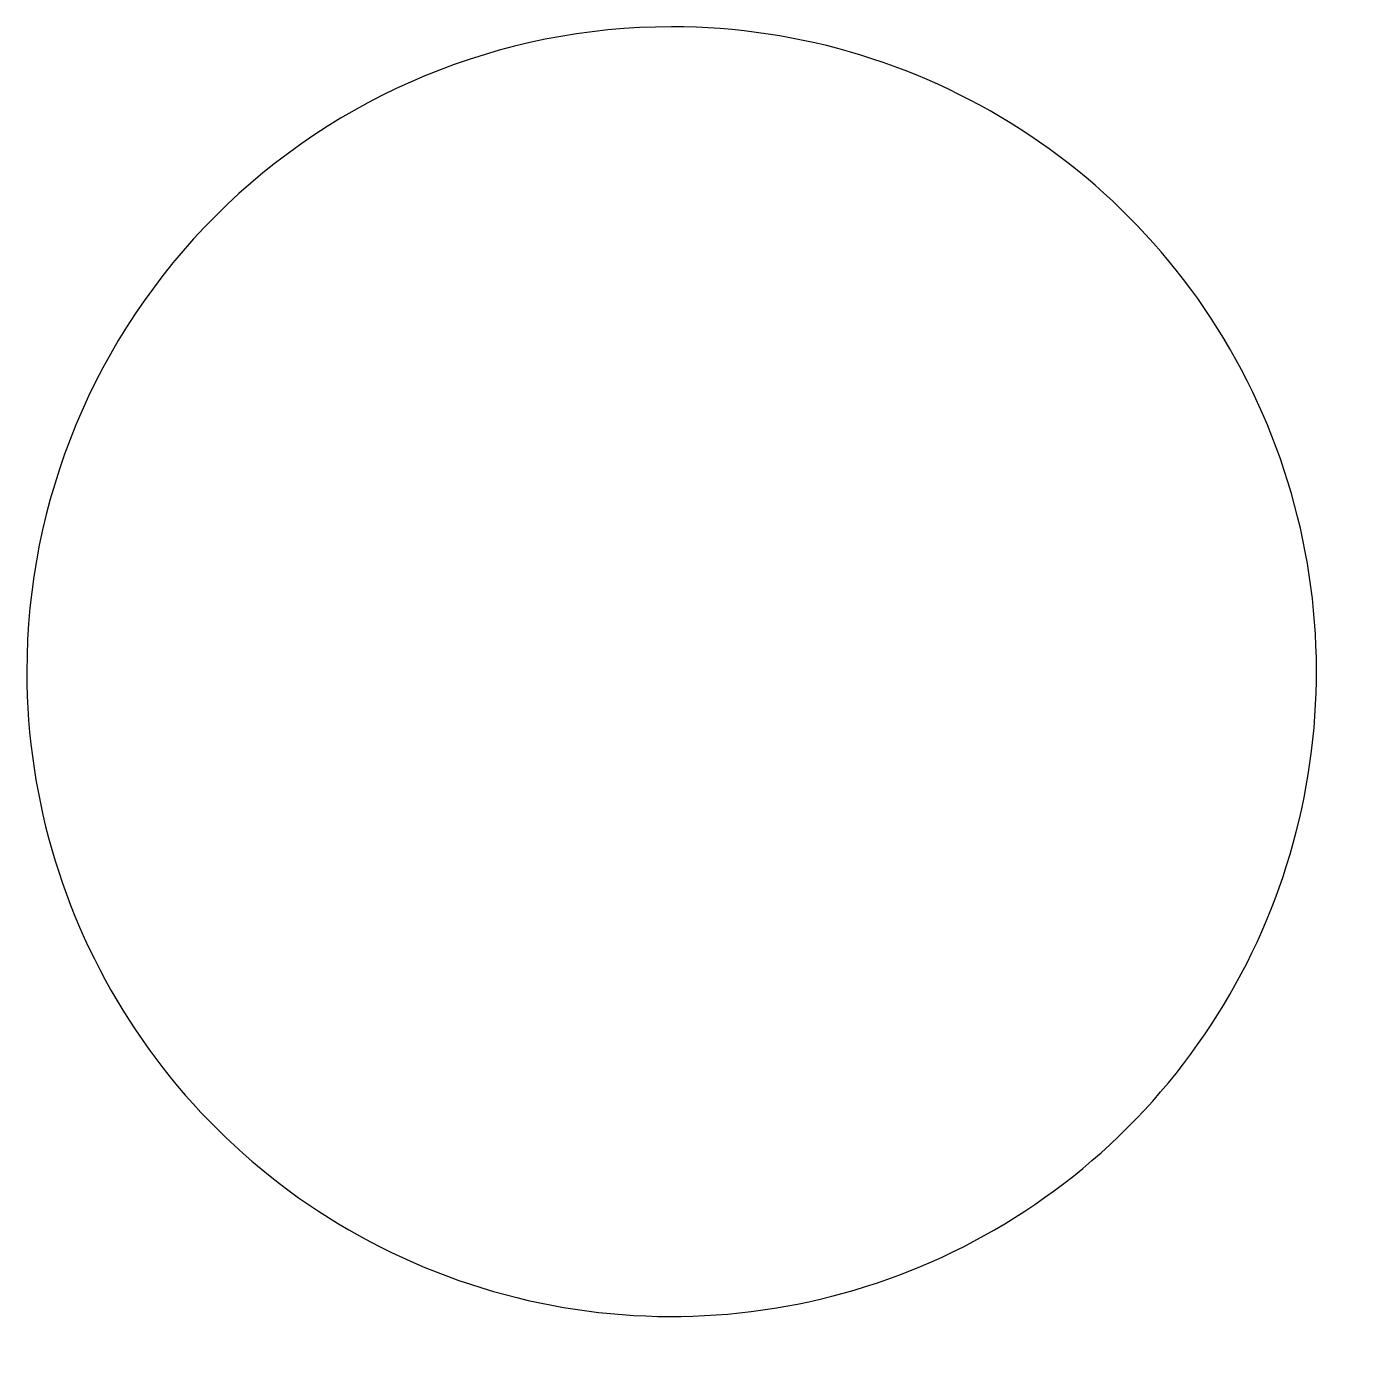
# Model space of a CAD drawing. Extents: x 2 to 1062, y -1547 to 574.
# Drawn here: x 696.43 to 735.72, y -485.64 to -446.36 of the extents above; entities that cross this region are included whole.
import ezdxf

# ---------------------------------------------------------------- set-up
doc = ezdxf.new("R2010")
doc.units = 0
doc.layers.get('0').update_dxf_attribs({"linetype": 'CONTINUOUS'})

msp = doc.modelspace()

# ---------------------------------------------------------------- linework, layer by layer
at = {"color": 1}
msp.add_lwpolyline([(696.434223, -465.259976)], close=True, dxfattribs=at)
for points in [[(715.331873, -446.362321), (710.319905, -446.362321), (705.513214, -448.353318), (701.969217, -451.897316)], [(732.791025, -458.028156), (729.866028, -450.966587), (722.975259, -446.362321), (715.331873, -446.362321)], [(701.969217, -451.897316), (698.42522, -455.441314), (696.434223, -460.248006), (696.434223, -465.259976)], [(728.69453, -478.622636), (734.09922, -473.217944), (735.716022, -465.089726), (732.791025, -458.028156)], [(696.434223, -465.259976), (696.434223, -472.903364), (701.038488, -479.794135), (708.100056, -482.719133)], [(708.100056, -482.719133), (715.161624, -485.644131), (723.28984, -484.027328), (728.69453, -478.622636)]]:
    msp.add_open_spline(points, degree=3, dxfattribs=at)

doc.saveas('drawing.dxf')
